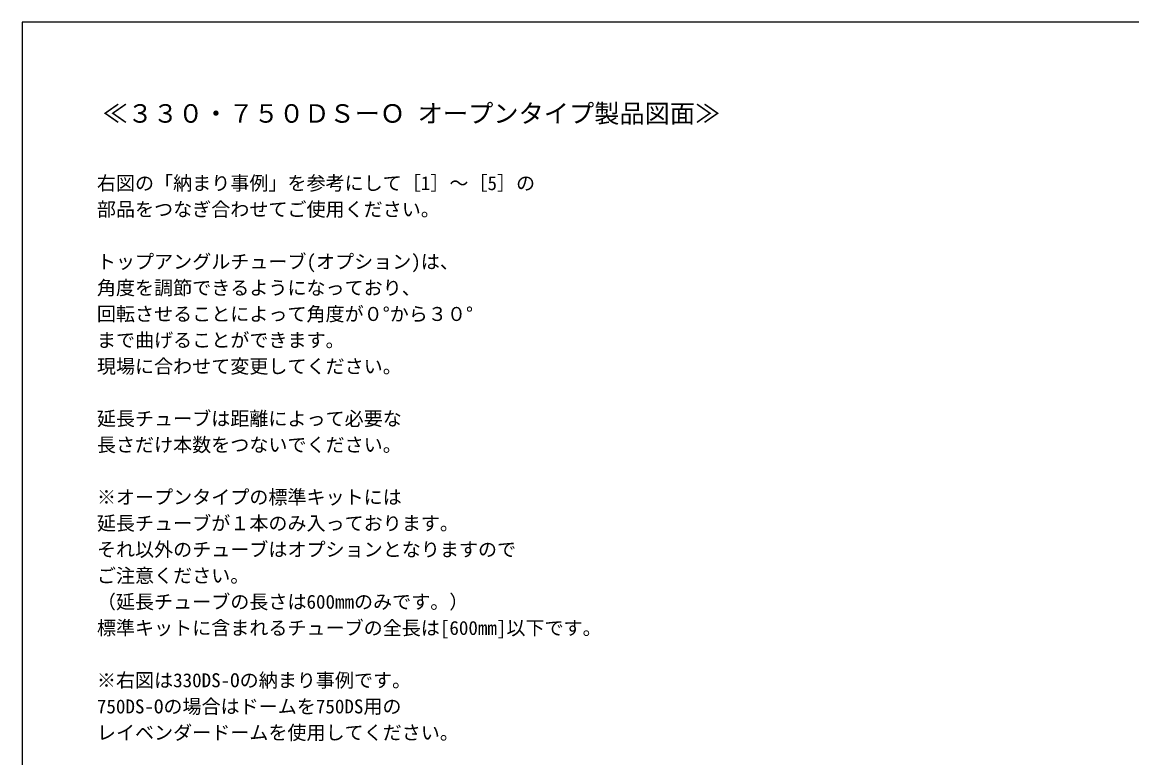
# Model space of a CAD drawing. Units: millimetres, scale not verified. Extents: x -3056 to 2944, y -2123 to 2078.
# Drawn here: x -3056 to -86, y 110 to 2078 of the extents above; entities that cross this region are included whole.
import ezdxf
from ezdxf.enums import TextEntityAlignment as Align

# ---------------------------------------------------------------- set-up
doc = ezdxf.new("R2010")
doc.units = ezdxf.units.MM
doc.header["$LTSCALE"] = 15
doc.layers.add('8-0', color=7, linetype='Continuous')
doc.layers.add('F-8', color=7, linetype='Continuous')
doc.styles.add('ＭＳ ゴシック', font='')
doc.styles.get('ＭＳ ゴシック').set_extended_font_data('MS Gothic')

msp = doc.modelspace()

# ---------------------------------------------------------------- linework, layer by layer
at = {"layer": '8-0'}
msp.add_lwpolyline([(-3056.25, -2122.5), (2943.75, -2122.5), (2943.75, 2077.5), (-3056.25, 2077.5)], close=True, dxfattribs=at)

# ---------------------------------------------------------------- texts
at = {"layer": 'F-8', "style": 'ＭＳ ゴシック'}
for s, height, p in [('≪３３０・７５０ＤＳーＯ オープンタイプ製品図面≫', 49.49, (-2841.25, 1793.75)), ('右図の「納まり事例」を参考にして［1］～［5］の', 37.39, (-2856.25, 1617)), ('部品をつなぎ合わせてご使用ください。 ', 37.39, (-2856.25, 1547)), ('トップアングルチューブ(オプション)は、', 37.39, (-2856.25, 1407)), ('角度を調節できるようになっており、', 37.39, (-2856.25, 1337)), ('回転させることによって角度が０°から３０°', 37.39, (-2856.25, 1267)), ('まで曲げることができます。', 37.39, (-2856.25, 1197)), ('現場に合わせて変更してください。', 37.39, (-2856.25, 1127)), ('延長チューブは距離によって必要な', 37.39, (-2856.25, 987)), ('長さだけ本数をつないでください。', 37.39, (-2856.25, 917)), ('※オープンタイプの標準キットには', 37.39, (-2856.25, 777)), ('延長チューブが１本のみ入っております。', 37.39, (-2856.25, 707)), ('それ以外のチューブはオプションとなりますので', 37.39, (-2856.25, 637)), ('ご注意ください。', 37.39, (-2856.25, 567)), ('（延長チューブの長さは600mmのみです。）', 37.39, (-2856.25, 497)), ('標準キットに含まれるチューブの全長は[600mm]以下です。', 37.39, (-2856.25, 427)), ('※右図は330DS-Oの納まり事例です。', 37.39, (-2856.25, 287)), ('750DS-Oの場合はドームを750DS用の', 37.39, (-2856.25, 217)), ('レイベンダードームを使用してください。', 37.39, (-2856.25, 147))]:
    msp.add_text(s, height=height, dxfattribs=at).set_placement(p, align=Align.BOTTOM_LEFT)

doc.saveas('drawing.dxf')
